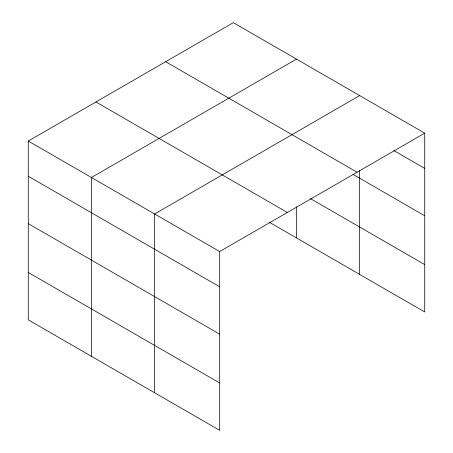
<?xml version="1.0" encoding="UTF-8"?>
<svg xmlns="http://www.w3.org/2000/svg" width="453" height="453" viewBox="0 0 453 453"><rect width="100%" height="100%" fill="white"/><g stroke="black" fill="none" stroke-linecap="round" stroke-linejoin="round"><path stroke-width="0.68" d="M424.727 133.159L233.318 22.65L28.273 141.03L28.273 319.841L219.682 430.35L219.682 251.54L424.727 133.159L424.727 311.97L269.15 222.151M359.648 170.43L359.648 274.393M296.483 59.117L91.438 177.497L91.438 356.307M359.648 95.589L154.603 213.969L154.603 392.779M393.708 150.492L424.727 168.403M165.651 61.716L357.06 172.225M352.966 174.348L424.727 215.781M310.452 198.618L424.727 264.592M95.94 101.965L287.349 212.474M28.273 141.03L219.682 251.54M28.273 176.274L219.682 286.783M28.273 223.652L219.682 334.161M28.273 272.463L219.682 382.972M296.483 206.817L296.483 237.927"/></g></svg>
